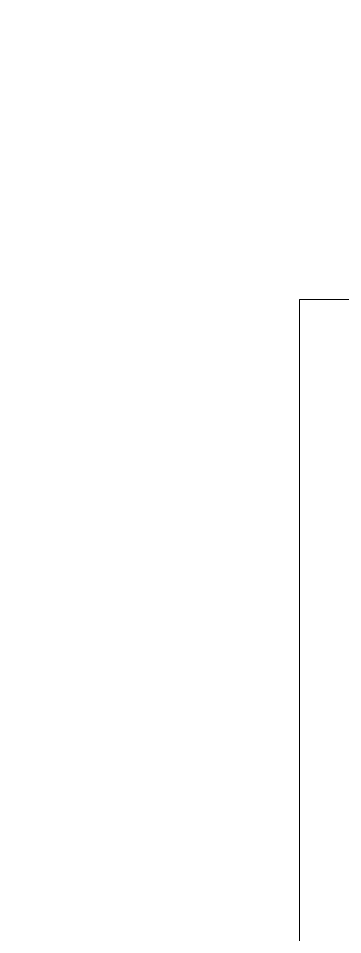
# Model space of a CAD drawing. Header units: millimetres. Extents: x -150 to 144, y -92 to 100.
# Drawn here: x -95.94 to -92.48, y 35.55 to 45.32 of the extents above; entities that cross this region are included whole.
import ezdxf

# ---------------------------------------------------------------- set-up
doc = ezdxf.new("R2010")
doc.units = ezdxf.units.MM
doc.header["$MEASUREMENT"] = 0
doc.layers.add('cut', color=7, linetype='Continuous')

msp = doc.modelspace()

# ---------------------------------------------------------------- linework, layer by layer
at = {"layer": 'cut', "lineweight": 0}
msp.add_open_spline([(-72.9421, 2.3229), (-72.9421, 2.3229), (-72.9421, -0.6771), (-72.9421, -0.6771), (-72.9421, -0.6771), (-72.9421, -0.6771), (-78.9421, -0.6771), (-78.9421, -0.6771), (-78.9421, -0.6771), (-78.9421, -0.6771), (-78.9421, 2.3229), (-78.9421, 2.3229), (-78.9421, 2.3229), (-78.9421, 2.3229), (-92.9421, 2.3229), (-92.9421, 2.3229), (-92.9421, 2.3229), (-92.9421, 2.3229), (-92.9421, 10.3229), (-92.9421, 10.3229), (-92.9421, 10.3229), (-92.9421, 10.3229), (-95.9421, 10.3229), (-95.9421, 10.3229), (-95.9421, 10.3229), (-95.9421, 10.3229), (-95.9421, 18.3229), (-95.9421, 18.3229), (-95.9421, 18.3229), (-95.9421, 18.3229), (-92.9421, 18.3229), (-92.9421, 18.3229), (-92.9421, 18.3229), (-92.9421, 18.3229), (-92.9421, 26.3229), (-92.9421, 26.3229), (-92.9421, 26.3229), (-92.9421, 26.3229), (-95.9421, 26.3229), (-95.9421, 26.3229), (-95.9421, 26.3229), (-95.9421, 26.3229), (-95.9421, 34.3229), (-95.9421, 34.3229), (-95.9421, 34.3229), (-95.9421, 34.3229), (-92.9421, 34.3229), (-92.9421, 34.3229), (-92.9421, 34.3229), (-92.9421, 34.3229), (-92.9421, 42.3229), (-92.9421, 42.3229), (-92.9421, 42.3229), (-92.9421, 42.3229), (-78.9421, 42.3229), (-78.9421, 42.3229), (-78.9421, 42.3229), (-78.9421, 42.3229), (-78.9421, 45.3229), (-78.9421, 45.3229), (-78.9421, 45.3229), (-78.9421, 45.3229), (-72.9421, 45.3229), (-72.9421, 45.3229), (-72.9421, 45.3229), (-72.9421, 45.3229), (-72.9421, 42.3229), (-72.9421, 42.3229), (-72.9421, 42.3229), (-72.9421, 42.3229), (-58.9421, 42.3229), (-58.9421, 42.3229), (-58.9421, 42.3229), (-58.9421, 42.3229), (-58.9421, 34.3229), (-58.9421, 34.3229), (-58.9421, 34.3229), (-58.9421, 34.3229), (-55.9421, 34.3229), (-55.9421, 34.3229), (-55.9421, 34.3229), (-55.9421, 34.3229), (-55.9421, 26.3229), (-55.9421, 26.3229), (-55.9421, 26.3229), (-55.9421, 26.3229), (-58.9421, 26.3229), (-58.9421, 26.3229), (-58.9421, 26.3229), (-58.9421, 26.3229), (-58.9421, 18.3229), (-58.9421, 18.3229), (-58.9421, 18.3229), (-58.9421, 18.3229), (-55.9421, 18.3229), (-55.9421, 18.3229), (-55.9421, 18.3229), (-55.9421, 18.3229), (-55.9421, 10.3229), (-55.9421, 10.3229), (-55.9421, 10.3229), (-55.9421, 10.3229), (-58.9421, 10.3229), (-58.9421, 10.3229), (-58.9421, 10.3229), (-58.9421, 10.3229), (-58.9421, 2.3229), (-58.9421, 2.3229), (-58.9421, 2.3229), (-58.9421, 2.3229), (-72.9421, 2.3229), (-72.9421, 2.3229)], degree=3, knots=[0, 0, 0, 0, 0.034483, 0.034483, 0.034483, 0.034483, 0.068966, 0.068966, 0.068966, 0.068966, 0.103448, 0.103448, 0.103448, 0.103448, 0.137931, 0.137931, 0.137931, 0.137931, 0.172414, 0.172414, 0.172414, 0.172414, 0.206897, 0.206897, 0.206897, 0.206897, 0.241379, 0.241379, 0.241379, 0.241379, 0.275862, 0.275862, 0.275862, 0.275862, 0.310345, 0.310345, 0.310345, 0.310345, 0.344828, 0.344828, 0.344828, 0.344828, 0.37931, 0.37931, 0.37931, 0.37931, 0.413793, 0.413793, 0.413793, 0.413793, 0.448276, 0.448276, 0.448276, 0.448276, 0.482759, 0.482759, 0.482759, 0.482759, 0.517241, 0.517241, 0.517241, 0.517241, 0.551724, 0.551724, 0.551724, 0.551724, 0.586207, 0.586207, 0.586207, 0.586207, 0.62069, 0.62069, 0.62069, 0.62069, 0.655172, 0.655172, 0.655172, 0.655172, 0.689655, 0.689655, 0.689655, 0.689655, 0.724138, 0.724138, 0.724138, 0.724138, 0.758621, 0.758621, 0.758621, 0.758621, 0.793103, 0.793103, 0.793103, 0.793103, 0.827586, 0.827586, 0.827586, 0.827586, 0.862069, 0.862069, 0.862069, 0.862069, 0.896552, 0.896552, 0.896552, 0.896552, 0.931034, 0.931034, 0.931034, 0.931034, 1, 1, 1, 1], dxfattribs=at)

doc.saveas('drawing.dxf')
